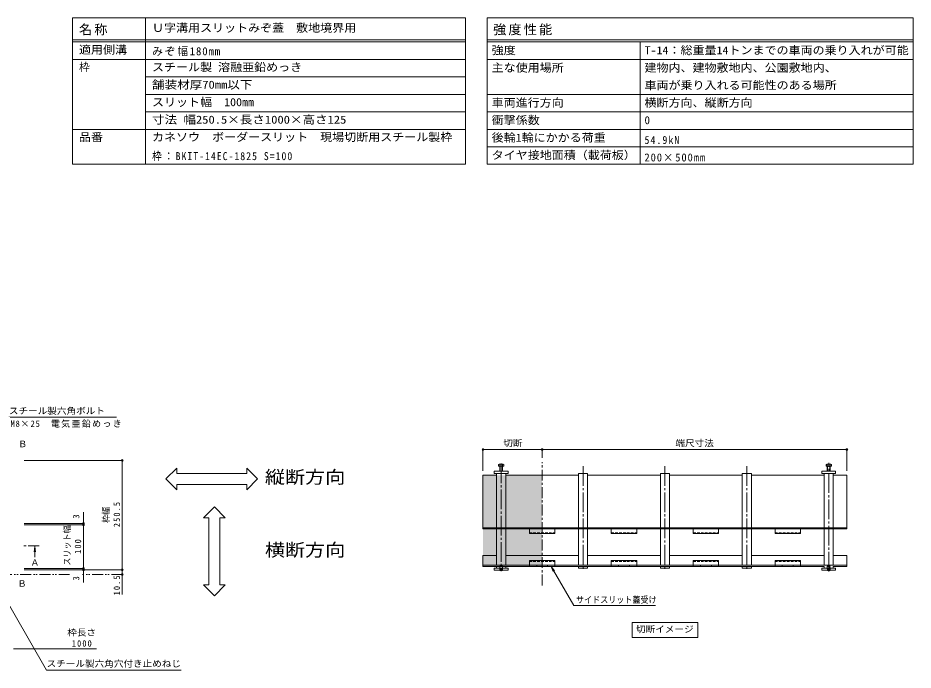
# Model space of a CAD drawing. Units: millimetres at full size, sheet at 1:5. Extents: x -1456 to 1950, y -1351 to 1333.
# Drawn here: x -100 to 1950, y -159 to 1333 of the extents above; entities that cross this region are included whole.
import ezdxf
from ezdxf.enums import TextEntityAlignment as Align

# ---------------------------------------------------------------- set-up
doc = ezdxf.new("R2010")
doc.units = ezdxf.units.MM
doc.header["$LTSCALE"] = 5
doc.header["$PDMODE"] = 32
doc.header["$PDSIZE"] = 4
for name, pattern in [('CHAIN1', [8, 5, -1, 1, -1]), ('CHAIN2', [12, 9, -1, 1, -1]), ('DASHED1', [1.8, 1.2, -0.6]), ('DOUBLE_CHAIN1', [8.8, 5, -1, 0.6, -0.6, 0.6, -1])]:
    doc.linetypes.add(name, pattern=pattern)
for name, color, linetype, lineweight in [('E-0_通り芯', 2, 'DASHED1', 5), ('E-1_躯体', 7, 'Continuous', 5), ('E-3_寸法', 4, 'Continuous', 5), ('E-4_文字', 7, 'Continuous', 5), ('E-5_建具', 7, 'Continuous', 5), ('E-7_木断面', 7, 'Continuous', 5), ('E-8_ハッチ', 7, 'Continuous', 5), ('E-9_記号', 2, 'Continuous', 5), ('E-A_インテリア', 7, 'Continuous', 5), ('E-B_衛生陶器', 134, 'Continuous', 5), ('E-C_鉄骨', 5, 'DASHED1', 5), ('F-F_F-Fﾚｲﾔ', 3, 'Continuous', 5)]:
    doc.layers.add(name, color=color, linetype=linetype, lineweight=lineweight)
doc.styles.add('ＭＳ ゴシック', font='')
doc.styles.get('ＭＳ ゴシック').set_extended_font_data('MS Gothic')

msp = doc.modelspace()

# ---------------------------------------------------------------- linework, layer by layer
at = {"layer": 'E-0_通り芯', "linetype": 'Continuous'}
for p, q in [((1000.805, 311.303), (1000.805, 307.387)), ((1011.692, 311.803), (1002.358, 311.803)), ((1003.472, 311.303), (1003.472, 295.72)), ((1010.139, 295.72), (1010.139, 311.303)), ((1012.805, 307.387), (1012.805, 311.303)), ((1750.805, 311.303), (1750.805, 307.387)), ((1761.692, 311.803), (1752.358, 311.803)), ((1753.472, 311.303), (1753.472, 295.72)), ((1760.139, 295.72), (1760.139, 311.303)), ((1762.805, 307.387), (1762.805, 311.303)), ((1000.805, 307.387), (1012.805, 307.387)), ((1004.055, 307.387), (1004.055, 295.72)), ((1009.555, 295.72), (1009.555, 307.387)), ((1750.805, 307.387), (1762.805, 307.387)), ((1754.055, 307.387), (1754.055, 295.72)), ((1759.555, 295.72), (1759.555, 307.387)), ((1004.055, 68.624), (1003.626, 69.053)), ((1004.055, 69.053), (1004.055, 68.624)), ((1004.055, 68.624), (1009.555, 68.624)), ((1009.555, 69.053), (1009.555, 68.624)), ((1009.985, 69.053), (1009.555, 68.624)), ((1754.055, 68.624), (1753.626, 69.053)), ((1754.055, 69.053), (1754.055, 68.624)), ((1754.055, 68.624), (1759.555, 68.624)), ((1759.555, 69.053), (1759.555, 68.624)), ((1759.985, 69.053), (1759.555, 68.624))]:
    msp.add_line(p, q, dxfattribs=at)
at = {"layer": 'E-0_通り芯'}
for p, q in [((1004.055, 78.624), (1003.472, 78.04)), ((1003.472, 78.04), (1003.472, 69.207)), ((1003.472, 78.04), (1010.139, 78.04)), ((1003.472, 69.207), (1010.139, 69.207)), ((1003.472, 69.207), (1003.626, 69.053)), ((1004.055, 69.053), (1004.055, 78.624)), ((1004.055, 78.624), (1009.555, 78.624)), ((1004.722, 72.79), (1006.805, 73.993)), ((1004.722, 72.79), (1008.889, 72.79)), ((1004.722, 72.79), (1004.722, 68.624)), ((1005.139, 72.79), (1005.139, 68.624)), ((1008.889, 72.79), (1006.805, 73.993)), ((1008.472, 72.79), (1008.472, 68.624)), ((1008.889, 72.79), (1008.889, 68.624)), ((1009.555, 78.624), (1009.555, 69.053)), ((1010.139, 78.04), (1009.555, 78.624)), ((1010.139, 69.207), (1009.985, 69.053)), ((1010.139, 69.207), (1010.139, 78.04)), ((1754.055, 78.624), (1753.472, 78.04)), ((1753.472, 78.04), (1753.472, 69.207)), ((1753.472, 78.04), (1760.139, 78.04)), ((1753.472, 69.207), (1760.139, 69.207)), ((1753.472, 69.207), (1753.626, 69.053)), ((1754.055, 69.053), (1754.055, 78.624)), ((1754.055, 78.624), (1759.555, 78.624)), ((1754.722, 72.79), (1756.805, 73.993)), ((1754.722, 72.79), (1758.889, 72.79)), ((1754.722, 72.79), (1754.722, 68.624)), ((1755.139, 72.79), (1755.139, 68.624)), ((1758.889, 72.79), (1756.805, 73.993)), ((1758.472, 72.79), (1758.472, 68.624)), ((1758.889, 72.79), (1758.889, 68.624)), ((1759.555, 78.624), (1759.555, 69.053)), ((1760.139, 78.04), (1759.555, 78.624)), ((1760.139, 69.207), (1759.985, 69.053)), ((1760.139, 69.207), (1760.139, 78.04))]:
    msp.add_line(p, q, dxfattribs=at)
at = {"layer": 'E-0_通り芯', "linetype": 'Continuous'}
for centre, radius, start, end in [((1002.139, 309.824), 1.992, 47.9749, 132.0251), ((1006.805, 300.63), 11.182, 72.65606, 107.34394), ((1011.472, 309.824), 1.992, 47.9749, 132.0251), ((1752.139, 309.824), 1.992, 47.9749, 132.0251), ((1756.805, 300.63), 11.182, 72.65606, 107.34394), ((1761.472, 309.824), 1.992, 47.9749, 132.0251)]:
    msp.add_arc(centre, radius, start, end, dxfattribs=at)
at = {"layer": 'E-1_躯体', "color": 2, "linetype": 'DOUBLE_CHAIN1'}
for p, q in [((-1326.398, 59.533), (22.392, 59.533)), ((139.218, 59.533), (48.034, 59.533))]:
    msp.add_line(p, q, dxfattribs=at)
at = {"layer": 'E-3_寸法'}
for p, q in [((965.139, 286.553), (965.139, 163.803)), ((996.389, 286.553), (965.139, 286.553)), ((1183.889, 286.553), (1017.222, 286.553)), ((1371.389, 286.553), (1204.722, 286.553)), ((1558.889, 286.553), (1392.222, 286.553)), ((1746.389, 286.553), (1579.722, 286.553)), ((1798.472, 286.553), (1767.222, 286.553)), ((1798.472, 163.803), (1798.472, 286.553)), ((1798.472, 163.803), (965.139, 163.803)), ((982.639, 103.22), (965.139, 103.22)), ((965.139, 77.803), (965.139, 103.22)), ((996.389, 103.22), (982.639, 103.22)), ((1183.889, 103.22), (1017.222, 103.22)), ((1371.389, 103.22), (1204.722, 103.22)), ((1558.889, 103.22), (1392.222, 103.22)), ((1746.389, 103.22), (1579.722, 103.22)), ((1767.222, 103.22), (1798.472, 103.22)), ((1798.472, 77.803), (1798.472, 103.22)), ((1798.472, 80.47), (965.139, 80.47)), ((965.139, 77.803), (1746.389, 77.803)), ((1767.222, 77.803), (1798.472, 77.803))]:
    msp.add_line(p, q, dxfattribs=at)
msp.add_lwpolyline([(965.139, 166.47), (1746.389, 166.47), (1798.472, 166.47)], dxfattribs=at)
at = {"layer": 'E-4_文字'}
for p, q in [((965.139, 346.795), (965.139, 296.553)), ((1100.555, 345.295), (965.139, 345.295)), ((1100.555, 346.795), (1100.555, 326.644)), ((1100.555, 345.295), (1798.472, 345.295)), ((1798.472, 346.795), (1798.472, 296.553)), ((140.718, 320.533), (-85.154, 320.533)), ((139.218, 320.533), (139.218, 70.033)), ((50.229, 202.391), (50.229, 176.033)), ((51.729, 176.033), (-85.154, 176.033)), ((51.729, 173.033), (-85.154, 173.033)), ((50.229, 176.033), (50.229, 173.033)), ((50.229, 173.033), (50.229, 73.033)), ((51.729, 73.033), (-85.154, 73.033)), ((140.718, 70.033), (-85.154, 70.033)), ((50.229, 73.033), (50.229, 70.033)), ((50.229, 70.033), (50.229, 41.179)), ((139.218, 70.033), (139.218, 59.533)), ((139.218, 59.533), (139.218, 13.595)), ((-110.154, -110.872), (79.846, -110.872))]:
    msp.add_line(p, q, dxfattribs=at)
for p in [(965.139, 345.295), (1100.555, 345.295), (1798.472, 345.295), (139.218, 320.533), (50.229, 176.033), (50.229, 173.033), (50.229, 73.033), (50.229, 70.033), (139.218, 70.033), (139.218, 59.533)]:
    msp.add_point(p, dxfattribs=at)
at = {"layer": 'E-5_建具'}
for p, q in [((-120.485, 419.165), (125.889, 419.165)), ((239.218, 278.053), (264.218, 303.053)), ((264.218, 290.553), (264.218, 303.053)), ((264.218, 290.553), (424.166, 290.553)), ((449.166, 278.053), (424.166, 303.053)), ((424.166, 290.553), (424.166, 303.053)), ((239.218, 278.053), (264.218, 253.053)), ((449.166, 278.053), (424.166, 253.053)), ((264.218, 253.053), (264.218, 265.553)), ((264.218, 265.553), (424.166, 265.553)), ((424.166, 253.053), (424.166, 265.553)), ((350.147, 213.963), (325.147, 188.963)), ((350.147, 213.963), (375.147, 188.963)), ((337.647, 188.963), (325.147, 188.963)), ((337.647, 35.518), (337.647, 188.963)), ((375.147, 188.963), (362.647, 188.963)), ((362.647, 35.518), (362.647, 188.963)), ((1121.389, 77.97), (1128.998, 68.053)), ((1121.389, 77.97), (1126.172, 66.422)), ((1173.061, -11.529), (1121.389, 77.97)), ((-160.154, 58.807), (-34.229, -159.303)), ((350.147, 10.518), (325.147, 35.518)), ((337.647, 35.518), (325.147, 35.518)), ((350.147, 10.518), (375.147, 35.518)), ((375.147, 35.518), (362.647, 35.518)), ((1173.061, -11.529), (1360.304, -11.529)), ((1306.555, -50.047), (1457.055, -50.047)), ((1457.055, -50.047), (1457.055, -85.047)), ((-34.229, -159.303), (274.033, -159.303))]:
    msp.add_line(p, q, dxfattribs=at)
at = {"layer": 'E-5_建具', "color": 4, "linetype": 'CHAIN1'}
msp.add_line((-51.154, 124.833), (-91.154, 124.833), dxfattribs=at)
at = {"layer": 'E-5_建具', "color": 4}
for q in [(-62.786, 111.44), (-59.523, 111.44), (-61.154, 98.833)]:
    msp.add_line((-61.154, 123.833), q, dxfattribs=at)
at = {"layer": 'E-5_建具'}
msp.add_lwpolyline([(1306.555, -50.047), (1306.555, -85.047), (1457.055, -85.047)], dxfattribs=at)
at = {"layer": 'E-5_建具', "color": 4}
msp.add_solid([(-71.154, 125.833), (-51.154, 125.833), (-71.154, 123.833), (-51.154, 123.833)], dxfattribs=at)
at = {"layer": 'E-7_木断面'}
for p, q in [((996.389, 74.053), (996.389, 77.803)), ((1017.222, 77.803), (1017.222, 74.053)), ((1746.389, 74.053), (1746.389, 77.803)), ((1767.222, 77.803), (1767.222, 74.053))]:
    msp.add_line(p, q, dxfattribs=at)
at = {"layer": 'E-8_ハッチ'}
for p, q in [((990.972, 295.72), (990.972, 290.72)), ((1022.639, 295.72), (990.972, 295.72)), ((990.972, 290.72), (1022.639, 290.72)), ((1022.639, 290.72), (1022.639, 295.72)), ((1740.972, 295.72), (1740.972, 290.72)), ((1772.639, 295.72), (1740.972, 295.72)), ((1740.972, 290.72), (1772.639, 290.72)), ((1772.639, 290.72), (1772.639, 295.72)), ((990.972, 69.053), (990.972, 74.053)), ((1022.639, 74.053), (990.972, 74.053)), ((1022.639, 69.053), (990.972, 69.053)), ((1022.639, 74.053), (1022.639, 69.053)), ((1740.972, 69.053), (1740.972, 74.053)), ((1772.639, 74.053), (1740.972, 74.053)), ((1772.639, 69.053), (1740.972, 69.053)), ((1772.639, 74.053), (1772.639, 69.053))]:
    msp.add_line(p, q, dxfattribs=at)
at = {"layer": 'E-9_記号', "color": 7, "linetype": 'CHAIN1'}
msp.add_line((1100.555, 34.346), (1100.555, 316.644), dxfattribs=at)
at = {"layer": 'E-A_インテリア'}
msp.add_solid([(965.139, 77.803), (1100.555, 77.803), (965.139, 286.553), (1100.555, 286.553)], dxfattribs=at)
at = {"layer": 'E-B_衛生陶器', "linetype": 'CHAIN2'}
for p, q in [((1006.805, 313.618), (1006.805, 66.844)), ((1756.805, 65.966), (1756.805, 315.139)), ((1194.305, 307.387), (1194.305, 71.912)), ((1381.805, 307.387), (1381.805, 71.912)), ((1569.305, 307.387), (1569.305, 71.912))]:
    msp.add_line(p, q, dxfattribs=at)
at = {"layer": 'E-B_衛生陶器'}
for p, q in [((996.389, 166.47), (996.389, 290.72)), ((1017.222, 290.72), (1017.222, 166.47)), ((1183.889, 166.47), (1183.889, 290.72)), ((1183.889, 290.72), (1204.722, 290.72)), ((1204.722, 290.72), (1204.722, 166.47)), ((1371.389, 166.47), (1371.389, 290.72)), ((1371.389, 290.72), (1392.222, 290.72)), ((1392.222, 290.72), (1392.222, 166.47)), ((1558.889, 166.47), (1558.889, 290.72)), ((1558.889, 290.72), (1579.722, 290.72)), ((1579.722, 290.72), (1579.722, 166.47)), ((1746.389, 166.47), (1746.389, 290.72)), ((1767.222, 290.72), (1767.222, 166.47)), ((996.389, 163.803), (996.389, 80.47)), ((1017.222, 163.803), (1017.222, 80.47)), ((1183.889, 163.803), (1183.889, 80.47)), ((1204.722, 163.803), (1204.722, 80.47)), ((1371.389, 163.803), (1371.389, 80.47)), ((1392.222, 163.803), (1392.222, 80.47)), ((1558.889, 163.803), (1558.889, 80.47)), ((1579.722, 163.803), (1579.722, 80.47)), ((1746.389, 163.803), (1746.389, 80.47)), ((1767.222, 163.803), (1767.222, 80.47)), ((1204.722, 77.803), (1204.722, 74.053)), ((1371.389, 74.053), (1371.389, 77.803)), ((1392.222, 74.053), (1371.389, 74.053)), ((1392.222, 77.803), (1392.222, 74.053)), ((1558.889, 74.053), (1558.889, 77.803)), ((1579.722, 74.053), (1558.889, 74.053)), ((1579.722, 77.803), (1579.722, 74.053))]:
    msp.add_line(p, q, dxfattribs=at)
msp.add_lwpolyline([(1204.722, 74.053), (1183.889, 74.053), (1183.889, 77.803)], dxfattribs=at)
at = {"layer": 'E-C_鉄骨'}
for p, q in [((1071.389, 165.887), (1071.389, 163.803)), ((1071.805, 166.303), (1087.639, 166.303)), ((1088.055, 165.887), (1088.055, 163.803)), ((1113.055, 165.887), (1113.055, 163.803)), ((1129.305, 166.303), (1113.472, 166.303)), ((1129.722, 165.887), (1129.722, 163.803)), ((1258.889, 165.887), (1258.889, 163.803)), ((1259.305, 166.303), (1275.139, 166.303)), ((1275.555, 165.887), (1275.555, 163.803)), ((1300.555, 165.887), (1300.555, 163.803)), ((1316.805, 166.303), (1300.972, 166.303)), ((1317.222, 165.887), (1317.222, 163.803)), ((1446.389, 165.887), (1446.389, 163.803)), ((1446.805, 166.303), (1462.639, 166.303)), ((1463.055, 165.887), (1463.055, 163.803)), ((1488.055, 165.887), (1488.055, 163.803)), ((1504.305, 166.303), (1488.472, 166.303)), ((1504.722, 165.887), (1504.722, 163.803)), ((1633.889, 165.887), (1633.889, 163.803)), ((1634.305, 166.303), (1650.139, 166.303)), ((1650.555, 165.887), (1650.555, 163.803)), ((1675.555, 165.887), (1675.555, 163.803)), ((1691.805, 166.303), (1675.972, 166.303)), ((1692.222, 165.887), (1692.222, 163.803)), ((1071.389, 154.887), (1129.722, 154.887)), ((1113.055, 163.803), (1088.055, 163.803)), ((1258.889, 154.887), (1317.222, 154.887)), ((1300.555, 163.803), (1275.555, 163.803)), ((1446.389, 154.887), (1504.722, 154.887)), ((1488.055, 163.803), (1463.055, 163.803)), ((1633.889, 154.887), (1692.222, 154.887)), ((1675.555, 163.803), (1650.555, 163.803)), ((1071.389, 89.387), (1129.722, 89.387)), ((1258.889, 89.387), (1317.222, 89.387)), ((1446.389, 89.387), (1504.722, 89.387)), ((1633.889, 89.387), (1692.222, 89.387)), ((1071.389, 78.387), (1071.389, 80.47)), ((1071.805, 77.97), (1087.639, 77.97)), ((1113.055, 80.47), (1088.055, 80.47)), ((1088.055, 78.387), (1088.055, 80.47)), ((1113.055, 78.387), (1113.055, 80.47)), ((1129.305, 77.97), (1113.472, 77.97)), ((1129.722, 78.387), (1129.722, 80.47)), ((1258.889, 78.387), (1258.889, 80.47)), ((1259.305, 77.97), (1275.139, 77.97)), ((1300.555, 80.47), (1275.555, 80.47)), ((1275.555, 78.387), (1275.555, 80.47)), ((1300.555, 78.387), (1300.555, 80.47)), ((1316.805, 77.97), (1300.972, 77.97)), ((1317.222, 78.387), (1317.222, 80.47)), ((1446.389, 78.387), (1446.389, 80.47)), ((1446.805, 77.97), (1462.639, 77.97)), ((1488.055, 80.47), (1463.055, 80.47)), ((1463.055, 78.387), (1463.055, 80.47)), ((1488.055, 78.387), (1488.055, 80.47)), ((1504.305, 77.97), (1488.472, 77.97)), ((1504.722, 78.387), (1504.722, 80.47)), ((1633.889, 78.387), (1633.889, 80.47)), ((1634.305, 77.97), (1650.139, 77.97)), ((1675.555, 80.47), (1650.555, 80.47)), ((1650.555, 78.387), (1650.555, 80.47)), ((1675.555, 78.387), (1675.555, 80.47)), ((1691.805, 77.97), (1675.972, 77.97)), ((1692.222, 78.387), (1692.222, 80.47))]:
    msp.add_line(p, q, dxfattribs=at)
at = {"layer": 'E-C_鉄骨', "linetype": 'Continuous'}
for p, q in [((1071.389, 163.803), (1071.389, 152.97)), ((1071.389, 152.97), (1129.722, 152.97)), ((1129.722, 163.803), (1129.722, 152.97)), ((1258.889, 163.803), (1258.889, 152.97)), ((1258.889, 152.97), (1317.222, 152.97)), ((1317.222, 163.803), (1317.222, 152.97)), ((1446.389, 163.803), (1446.389, 152.97)), ((1446.389, 152.97), (1504.722, 152.97)), ((1504.722, 163.803), (1504.722, 152.97)), ((1633.889, 163.803), (1633.889, 152.97)), ((1633.889, 152.97), (1692.222, 152.97)), ((1692.222, 163.803), (1692.222, 152.97)), ((1071.389, 91.303), (1129.722, 91.303)), ((1071.389, 80.47), (1071.389, 91.303)), ((1129.722, 80.47), (1129.722, 91.303)), ((1258.889, 91.303), (1317.222, 91.303)), ((1258.889, 80.47), (1258.889, 91.303)), ((1317.222, 80.47), (1317.222, 91.303)), ((1446.389, 91.303), (1504.722, 91.303)), ((1446.389, 80.47), (1446.389, 91.303)), ((1504.722, 80.47), (1504.722, 91.303)), ((1633.889, 91.303), (1692.222, 91.303)), ((1633.889, 80.47), (1633.889, 91.303)), ((1692.222, 80.47), (1692.222, 91.303))]:
    msp.add_line(p, q, dxfattribs=at)
at = {"layer": 'E-C_鉄骨'}
for centre, start, end in [((1071.805, 165.887), 90, 180), ((1087.639, 165.887), 0, 90), ((1113.472, 165.887), 90, 180), ((1129.305, 165.887), 0, 90), ((1259.305, 165.887), 90, 180), ((1275.139, 165.887), 0, 90), ((1300.972, 165.887), 90, 180), ((1316.805, 165.887), 0, 90), ((1446.805, 165.887), 90, 180), ((1462.639, 165.887), 0, 90), ((1488.472, 165.887), 90, 180), ((1504.305, 165.887), 0, 90), ((1634.305, 165.887), 90, 180), ((1650.139, 165.887), 0, 90), ((1675.972, 165.887), 90, 180), ((1691.805, 165.887), 0, 90), ((1071.805, 78.387), 180, 270), ((1087.639, 78.387), 270, 0), ((1113.472, 78.387), 180, 270), ((1129.305, 78.387), 270, 0), ((1259.305, 78.387), 180, 270), ((1275.139, 78.387), 270, 0), ((1300.972, 78.387), 180, 270), ((1316.805, 78.387), 270, 0), ((1446.805, 78.387), 180, 270), ((1462.639, 78.387), 270, 0), ((1488.472, 78.387), 180, 270), ((1504.305, 78.387), 270, 0), ((1634.305, 78.387), 180, 270), ((1650.139, 78.387), 270, 0), ((1675.972, 78.387), 180, 270), ((1691.805, 78.387), 270, 0)]:
    msp.add_arc(centre, 0.417, start, end, dxfattribs=at)
at = {"layer": 'F-F_F-Fﾚｲﾔ', "color": 7}
for p, q in [((25, 1333.164), (925, 1333.164)), ((25, 1333.164), (25, 998.164)), ((192.288, 1333.164), (192.288, 998.164)), ((925, 1333.164), (925, 998.164)), ((975, 1333.164), (975, 998.164)), ((975, 1333.164), (1950, 1333.164)), ((1950, 1333.164), (1950, 998.164)), ((25, 1283.164), (925, 1283.164)), ((25, 1278.164), (925, 1278.164)), ((975, 1283.164), (1950, 1283.164)), ((975, 1278.164), (1950, 1278.164)), ((1325, 1278.164), (1325, 998.164)), ((25, 1238.164), (925, 1238.164)), ((25, 1238.164), (925, 1238.164)), ((975, 1238.164), (1950, 1238.164)), ((192.288, 1198.164), (925, 1198.164)), ((192.288, 1158.164), (925, 1158.164)), ((975, 1158.164), (1950, 1158.164)), ((192.288, 1118.164), (925, 1118.164)), ((975, 1118.164), (1950, 1118.164)), ((25, 1078.164), (925, 1078.164)), ((975, 1078.164), (1950, 1078.164)), ((975, 1038.164), (1950, 1038.164)), ((25, 998.164), (925, 998.164)), ((975, 998.164), (1950, 998.164))]:
    msp.add_line(p, q, dxfattribs=at)

# ---------------------------------------------------------------- texts
at = {"layer": 'E-4_文字', "color": 2, "style": 'ＭＳ ゴシック', "width": 1.1}
for s, p in [('切断', (1011.597, 348.295)), ('端尺寸法', (1405.764, 348.295)), ('枠長さ', (13.223, -85.119))]:
    msp.add_text(s, height=14.66, dxfattribs=at).set_placement(p, align=Align.BOTTOM_LEFT)
at = {"layer": 'E-4_文字', "color": 2, "style": 'ＭＳ ゴシック', "width": 0.9}
for s, p in [('枠幅', (113.938, 177.533)), ('スリット幅', (24.588, 79.637))]:
    msp.add_text(s, height=14.66, rotation=90, dxfattribs=at).set_placement(p, align=Align.BOTTOM_LEFT)
at = {"layer": 'E-4_文字', "color": 2, "style": 'ＭＳ ゴシック'}
for p in [(45.229, 187.154), (45.229, 45.743)]:
    msp.add_text('3', height=14.66, rotation=90, dxfattribs=at).set_placement(p, align=Align.BOTTOM_LEFT)
at = {"layer": 'E-4_文字', "color": 2, "char_height": 14.66, "attachment_point": 7, "rotation": 90, "style": 'ＭＳ ゴシック'}
for s, insert in [('\\T1.28;\\W0.9;250.5', (134.218, 167.783)), ('\\T1.27;\\W0.9;100', (45.229, 106.783)), ('\\T1.28;\\W0.9;10.5', (134.218, 11.7))]:
    msp.add_mtext(s, dxfattribs=dict(at, insert=insert))
at = {"layer": 'E-4_文字', "color": 2, "insert": (23.648, -105.872), "char_height": 14.66, "attachment_point": 7, "style": 'ＭＳ ゴシック'}
msp.add_mtext('\\T1.28;\\W0.9;1000', dxfattribs=at)
at = {"layer": 'E-5_建具', "color": 2, "style": 'ＭＳ ゴシック'}
for s, width, p in [('スチール製六角ボルト', 1.1, (-120.485, 422.165)), ('サイドスリット蓋受け', 0.9, (1178.061, -10.029)), ('切断イメージ', 1.1, (1315.555, -77.547)), ('スチール製六角穴付き止めねじ', 1.1, (-34.229, -156.303))]:
    msp.add_text(s, height=14.66, dxfattribs=dict(at, width=width)).set_placement(p, align=Align.BOTTOM_LEFT)
for s, p in [('Ｂ', (-99.125, 346.287)), ('Ａ', (-71.154, 75.017)), ('Ｂ', (-100.615, 26.925))]:
    msp.add_text(s, height=14.66, dxfattribs=at).set_placement(p, align=Align.BOTTOM_LEFT)
at = {"layer": 'E-5_建具', "color": 6, "style": 'ＭＳ ゴシック', "width": 1.15}
for s, p in [('縦断方向', (465.744, 259.026)), ('横断方向', (465.744, 92.241))]:
    msp.add_text(s, height=29.33, dxfattribs=at).set_placement(p, align=Align.BOTTOM_LEFT)
at = {"layer": 'E-5_建具', "color": 2, "insert": (-116.728, 395.49), "char_height": 14.66, "attachment_point": 7, "style": 'ＭＳ ゴシック'}
msp.add_mtext('\\T1.15;M8×25\u3000電気亜鉛めっき', dxfattribs=at)
at = {"layer": 'F-F_F-Fﾚｲﾔ', "style": 'ＭＳ ゴシック'}
for s, width, p in [('Ｕ字溝用スリットみぞ蓋\u3000敷地境界用', 1.1, (207.288, 1295.664)), ('適用側溝', 1.1, (40, 1245.664)), ('強度', 1.1, (985, 1244.414)), ('T-14：総重量14トンまでの車両の乗り入れが可能', 1.1, (1335, 1244.414)), ('スチール製 溶融亜鉛めっき', 1.1, (207.288, 1205.664)), ('主な使用場所', 1.1, (985, 1204.414)), ('建物内、建物敷地内、公園敷地内、', 1.1, (1335, 1204.414)), ('舗装材厚70mm以下', 1.15, (207.288, 1165.664)), ('車両が乗り入れる可能性のある場所', 1.1, (1335, 1164.414)), ('スリット幅\u3000100㎜', 1.1, (207.288, 1125.664)), ('車両進行方向', 1.1, (985, 1124.414)), ('横断方向、縦断方向', 1.1, (1335, 1124.414)), ('寸法 幅250.5×長さ1000×高さ125', 1.15, (207.288, 1085.664)), ('衝撃係数', 1.1, (985, 1084.414)), ('品番', 1.1, (40, 1045.664)), ('カネソウ\u3000ボーダースリット\u3000現場切断用スチール製枠', 1.1, (207.288, 1045.664)), ('後輪1輪にかかる荷重', 1.1, (985, 1044.414)), ('タイヤ接地面積（載荷板）', 1.1, (985, 1004.414))]:
    msp.add_text(s, height=18.33, dxfattribs=dict(at, width=width)).set_placement(p, align=Align.BOTTOM_LEFT)
for s, p in [('枠', (40, 1205.664)), ('0', (1335, 1084.414))]:
    msp.add_text(s, height=18.33, dxfattribs=at).set_placement(p, align=Align.BOTTOM_LEFT)
at = {"layer": 'F-F_F-Fﾚｲﾔ', "attachment_point": 7, "style": 'ＭＳ ゴシック'}
for s, insert, char_height in [('\\T1.17;名称', (40, 1293.164), 21.99), ('\\T1.17;強度性能', (988.309, 1293.164), 21.99), ('\\T1.15;みぞ幅180mm', (207.288, 1245.664), 18.33), ('\\T1.22;\\W0.9;54.9kN', (1335, 1044.414), 18.33), ('\\T1.2;\\W0.9;枠：BKIT-14EC-1825\\~S=100', (207.288, 1005.664), 18.33), ('\\T1.19;\\W0.95;200×500mm', (1335, 1004.414), 18.33)]:
    msp.add_mtext(s, dxfattribs=dict(at, insert=insert, char_height=char_height))

doc.saveas('drawing.dxf')
